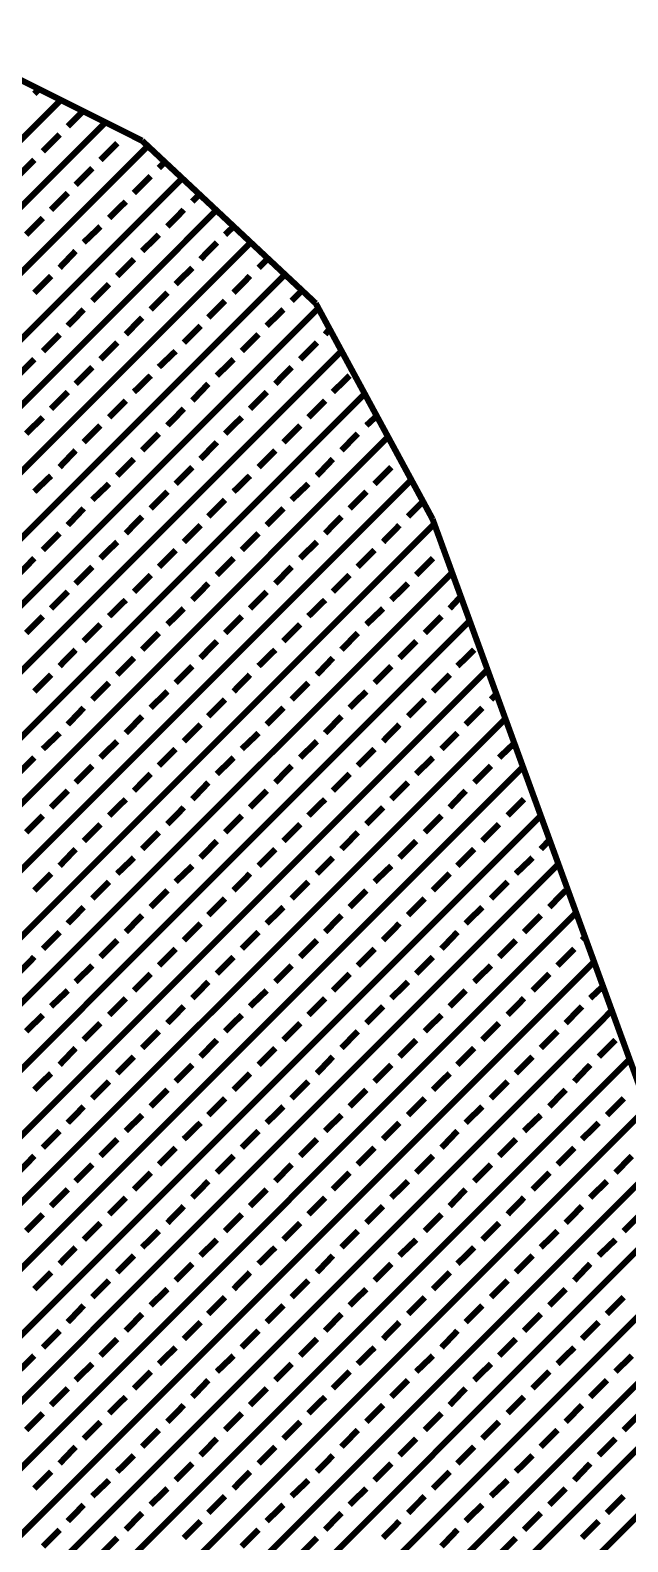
# Model space of a CAD drawing. Extents: x 2 to 176, y -19 to 159.
# Drawn here: x 114.599 to 114.97, y 120.613 to 121.553 of the extents above; entities that cross this region are included whole.
import ezdxf

# ---------------------------------------------------------------- set-up
doc = ezdxf.new("R2010")
doc.units = 0
doc.layers.add('BG_SILKSCREEN_TOP', color=7, linetype='CONTINUOUS')

msp = doc.modelspace()

# ---------------------------------------------------------------- linework, layer by layer
at = {"layer": 'BG_SILKSCREEN_TOP', "const_width": 0.00381}
for points in [[(114.6683, 121.483882), (114.53495, 121.550684)], [(114.601244, 121.513092), (114.604292, 121.51614)], [(113.946686, 120.838214), (114.618008, 121.509536)], [(114.622072, 121.492772), (114.631724, 121.502424)], [(113.958878, 120.809004), (114.64544, 121.495312)], [(114.606578, 121.477278), (114.616992, 121.487692)], [(114.65814, 121.487692), (114.659156, 121.488708)], [(113.970816, 120.77954), (114.67211, 121.480834)], [(114.642392, 121.471944), (114.652806, 121.482358)], [(114.77625, 121.38279), (114.6683, 121.483882)], [(114.591084, 121.461784), (114.601244, 121.471944)], [(114.678714, 121.466864), (114.682524, 121.470674)], [(113.9825, 120.750076), (114.693192, 121.460514)], [(114.626898, 121.45645), (114.637312, 121.466864)], [(114.66322, 121.45137), (114.673634, 121.461784)], [(114.611658, 121.440956), (114.622072, 121.45137)], [(114.699542, 121.446036), (114.70386, 121.450608)], [(113.994438, 120.720612), (114.714274, 121.440448)], [(114.647726, 121.435876), (114.65814, 121.446036)], [(114.684048, 121.430542), (114.694208, 121.440956)], [(114.596164, 121.425462), (114.606578, 121.435876)], [(114.631978, 121.420636), (114.642392, 121.430542)], [(114.719862, 121.425462), (114.725196, 121.430542)], [(114.006376, 120.691402), (114.735864, 121.420636)], [(114.6683, 121.415302), (114.678714, 121.425462)], [(114.704622, 121.410222), (114.714782, 121.420636)], [(114.616992, 121.404888), (114.626898, 121.415302)], [(114.652806, 121.399808), (114.66322, 121.410222)], [(114.689128, 121.394728), (114.699542, 121.404888)], [(114.74069, 121.404888), (114.746532, 121.410476)], [(114.01806, 120.661684), (114.756946, 121.40057)], [(114.601244, 121.389394), (114.611658, 121.399808)], [(114.637312, 121.384314), (114.647726, 121.394728)], [(114.725196, 121.389394), (114.735356, 121.399808)], [(114.673634, 121.37898), (114.684048, 121.389394)], [(114.709448, 121.3739), (114.719862, 121.384314)], [(114.761264, 121.384314), (114.767614, 121.390664)], [(114.848894, 121.248678), (114.77625, 121.38279)], [(114.030506, 120.632474), (114.777774, 121.379742)], [(114.622072, 121.36882), (114.631978, 121.37898)], [(114.65814, 121.363486), (114.6683, 121.3739)], [(114.74577, 121.36882), (114.756184, 121.37898)], [(114.694208, 121.358406), (114.704622, 121.36882)], [(114.782092, 121.363486), (114.784632, 121.366534)], [(114.606578, 121.353072), (114.616992, 121.363486)], [(114.642392, 121.347992), (114.652806, 121.358406)], [(114.730276, 121.353072), (114.74069, 121.363486)], [(114.766598, 121.347992), (114.777012, 121.358406)], [(114.04219, 120.603264), (114.792252, 121.353072)], [(114.591084, 121.337832), (114.601244, 121.347992)], [(114.678714, 121.343166), (114.689128, 121.353072)], [(114.714782, 121.337832), (114.725196, 121.347992)], [(114.626898, 121.332752), (114.637312, 121.343166)], [(114.66322, 121.327672), (114.673634, 121.337832)], [(114.751104, 121.332752), (114.761264, 121.343166)], [(114.786918, 121.327672), (114.797332, 121.337832)], [(114.054128, 120.573546), (114.806476, 121.326402)], [(114.611658, 121.317258), (114.622072, 121.327672)], [(114.699542, 121.322338), (114.709448, 121.332752)], [(114.735356, 121.317258), (114.74577, 121.327672)], [(114.647726, 121.311924), (114.65814, 121.322338)], [(114.684048, 121.306844), (114.694208, 121.317258)], [(114.771678, 121.311924), (114.782092, 121.322338)], [(114.596164, 121.301764), (114.606578, 121.311924)], [(114.719862, 121.301764), (114.730276, 121.311924)], [(114.807746, 121.306844), (114.814096, 121.312686)], [(114.066066, 120.544336), (114.820954, 121.299478)], [(114.631978, 121.29643), (114.642392, 121.306844)], [(114.6683, 121.29135), (114.678714, 121.301764)], [(114.756184, 121.29643), (114.766598, 121.306844)], [(114.792252, 121.29135), (114.802412, 121.301764)], [(114.616992, 121.280936), (114.626898, 121.29135)], [(114.704622, 121.286016), (114.714782, 121.29643)], [(114.74069, 121.280936), (114.751104, 121.29135)], [(114.652806, 121.275602), (114.66322, 121.286016)], [(114.689128, 121.270522), (114.699542, 121.280936)], [(114.777012, 121.275602), (114.786918, 121.286016)], [(114.812826, 121.270522), (114.82324, 121.280936)], [(114.07775, 120.515126), (114.835432, 121.272808)], [(114.601244, 121.265696), (114.611658, 121.275602)], [(114.637312, 121.260616), (114.647726, 121.270522)], [(114.725196, 121.265696), (114.735356, 121.275602)], [(114.761264, 121.260616), (114.771678, 121.270522)], [(114.673634, 121.255282), (114.684048, 121.265696)], [(114.709448, 121.250202), (114.719862, 121.260616)], [(114.797332, 121.255282), (114.807746, 121.265696)], [(114.622072, 121.244868), (114.631978, 121.255282)], [(114.74577, 121.244868), (114.756184, 121.255282)], [(114.833654, 121.250202), (114.842798, 121.259346)], [(114.089688, 120.485408), (114.84991, 121.24563)], [(114.65814, 121.239788), (114.6683, 121.250202)], [(114.694208, 121.234454), (114.704622, 121.244868)], [(114.782092, 121.239788), (114.792252, 121.250202)], [(114.81816, 121.234454), (114.82832, 121.244868)], [(115.516406, 119.419116), (114.848894, 121.248678)], [(114.606578, 121.229374), (114.616992, 121.239788)], [(114.642392, 121.224294), (114.652806, 121.234454)], [(114.730276, 121.229374), (114.74069, 121.239788)], [(114.766598, 121.224294), (114.777012, 121.234454)], [(114.591084, 121.21388), (114.601244, 121.224294)], [(114.678714, 121.21896), (114.689128, 121.229374)], [(114.714782, 121.21388), (114.725196, 121.224294)], [(114.802412, 121.21896), (114.812826, 121.229374)], [(114.838734, 121.21388), (114.849148, 121.224294)], [(114.854482, 121.229374), (114.855498, 121.23039)], [(114.101626, 120.456198), (114.861086, 121.215404)], [(114.626898, 121.208546), (114.637312, 121.21896)], [(114.66322, 121.203466), (114.673634, 121.21388)], [(114.751104, 121.208546), (114.761264, 121.21896)], [(114.786918, 121.203466), (114.797332, 121.21388)], [(114.699542, 121.198386), (114.709448, 121.208546)], [(114.82324, 121.198386), (114.833654, 121.208546)], [(114.611658, 121.193052), (114.622072, 121.203466)], [(114.647726, 121.188226), (114.65814, 121.198386)], [(114.735356, 121.193052), (114.74577, 121.203466)], [(114.771678, 121.188226), (114.782092, 121.198386)], [(114.859562, 121.193052), (114.866166, 121.200164)], [(114.596164, 121.177812), (114.606578, 121.188226)], [(114.684048, 121.183146), (114.694208, 121.193052)], [(114.719862, 121.177812), (114.730276, 121.188226)], [(114.807746, 121.183146), (114.81816, 121.193052)], [(114.844068, 121.177812), (114.854482, 121.188226)], [(114.113818, 120.426988), (114.871754, 121.185178)], [(114.631978, 121.172732), (114.642392, 121.183146)], [(114.6683, 121.167398), (114.678714, 121.177812)], [(114.756184, 121.172732), (114.766598, 121.183146)], [(114.792252, 121.167398), (114.802412, 121.177812)], [(114.616992, 121.157238), (114.626898, 121.167398)], [(114.704622, 121.162318), (114.714782, 121.172732)], [(114.74069, 121.157238), (114.751104, 121.167398)], [(114.82832, 121.162318), (114.838734, 121.172732)], [(114.864388, 121.157238), (114.874802, 121.167398)], [(114.652806, 121.151904), (114.66322, 121.162318)], [(114.689128, 121.146824), (114.699542, 121.157238)], [(114.777012, 121.151904), (114.786918, 121.162318)], [(114.812826, 121.146824), (114.82324, 121.157238)], [(114.125502, 120.397524), (114.88293, 121.154952)], [(114.601244, 121.14149), (114.611658, 121.151904)], [(114.725196, 121.14149), (114.735356, 121.151904)], [(114.849148, 121.14149), (114.859562, 121.151904)], [(114.637312, 121.13641), (114.647726, 121.146824)], [(114.673634, 121.13133), (114.684048, 121.14149)], [(114.761264, 121.13641), (114.771678, 121.146824)], [(114.797332, 121.13133), (114.807746, 121.14149)], [(114.885216, 121.13641), (114.888518, 121.139712)], [(114.622072, 121.120916), (114.631978, 121.13133)], [(114.709448, 121.125996), (114.719862, 121.13641)], [(114.74577, 121.120916), (114.756184, 121.13133)], [(114.833654, 121.125996), (114.844068, 121.13641)], [(114.869468, 121.120916), (114.879882, 121.13133)], [(114.13744, 120.36806), (114.894106, 121.124472)], [(114.65814, 121.115582), (114.6683, 121.125996)], [(114.694208, 121.110502), (114.704622, 121.120916)], [(114.782092, 121.115582), (114.792252, 121.125996)], [(114.81816, 121.110502), (114.82832, 121.120916)], [(114.606578, 121.105676), (114.616992, 121.115582)], [(114.642392, 121.100342), (114.652806, 121.110502)], [(114.730276, 121.105676), (114.74069, 121.115582)], [(114.766598, 121.100342), (114.777012, 121.110502)], [(114.854482, 121.105676), (114.864388, 121.115582)], [(114.678714, 121.095262), (114.689128, 121.105676)], [(114.802412, 121.095262), (114.812826, 121.105676)], [(114.890296, 121.100342), (114.899694, 121.109232)], [(114.149378, 120.33885), (114.905028, 121.0945)], [(114.591084, 121.090182), (114.601244, 121.100342)], [(114.626898, 121.084848), (114.637312, 121.095262)], [(114.714782, 121.090182), (114.725196, 121.100342)], [(114.751104, 121.084848), (114.761264, 121.095262)], [(114.838734, 121.090182), (114.849148, 121.100342)], [(114.874802, 121.084848), (114.885216, 121.095262)], [(114.66322, 121.079768), (114.673634, 121.090182)], [(114.699542, 121.074434), (114.709448, 121.084848)], [(114.786918, 121.079768), (114.797332, 121.090182)], [(114.82324, 121.074434), (114.833654, 121.084848)], [(114.611658, 121.069354), (114.622072, 121.079768)], [(114.647726, 121.064274), (114.65814, 121.074434)], [(114.735356, 121.069354), (114.74577, 121.079768)], [(114.771678, 121.064274), (114.782092, 121.074434)], [(114.859562, 121.069354), (114.869468, 121.079768)], [(114.89563, 121.064274), (114.90579, 121.074434)], [(114.161316, 120.309386), (114.916204, 121.064274)], [(114.596164, 121.05386), (114.606578, 121.064274)], [(114.684048, 121.05894), (114.694208, 121.069354)], [(114.719862, 121.05386), (114.730276, 121.064274)], [(114.807746, 121.05894), (114.81816, 121.069354)], [(114.844068, 121.05386), (114.854482, 121.064274)], [(114.631978, 121.048526), (114.642392, 121.05894)], [(114.6683, 121.043446), (114.678714, 121.05386)], [(114.756184, 121.048526), (114.766598, 121.05894)], [(114.792252, 121.043446), (114.802412, 121.05386)], [(114.879882, 121.048526), (114.890296, 121.05894)], [(114.704622, 121.038112), (114.714782, 121.048526)], [(114.82832, 121.038112), (114.838734, 121.048526)], [(114.916204, 121.043446), (114.921538, 121.049034)], [(114.616992, 121.033032), (114.626898, 121.043446)], [(114.652806, 121.028206), (114.66322, 121.038112)], [(114.74069, 121.033032), (114.751104, 121.043446)], [(114.777012, 121.028206), (114.786918, 121.038112)], [(114.864388, 121.033032), (114.874802, 121.043446)], [(114.90071, 121.028206), (114.911124, 121.038112)], [(114.173, 120.279922), (114.926872, 121.033794)], [(114.601244, 121.017792), (114.611658, 121.028206)], [(114.689128, 121.023126), (114.699542, 121.033032)], [(114.725196, 121.017792), (114.735356, 121.028206)], [(114.812826, 121.023126), (114.82324, 121.033032)], [(114.849148, 121.017792), (114.859562, 121.028206)], [(114.637312, 121.012712), (114.647726, 121.023126)], [(114.673634, 121.007378), (114.684048, 121.017792)], [(114.761264, 121.012712), (114.771678, 121.023126)], [(114.797332, 121.007378), (114.807746, 121.017792)], [(114.885216, 121.012712), (114.89563, 121.023126)], [(114.921538, 121.007378), (114.931698, 121.017792)], [(114.622072, 120.997218), (114.631978, 121.007378)], [(114.709448, 121.002298), (114.719862, 121.012712)], [(114.74577, 120.997218), (114.756184, 121.007378)], [(114.833654, 121.002298), (114.844068, 121.012712)], [(114.869468, 120.997218), (114.879882, 121.007378)], [(114.185192, 120.250458), (114.938048, 121.003822)], [(114.65814, 120.991884), (114.6683, 121.002298)], [(114.782092, 120.991884), (114.792252, 121.002298)], [(114.90579, 120.991884), (114.916204, 121.002298)], [(114.606578, 120.98147), (114.616992, 120.991884)], [(114.694208, 120.986804), (114.704622, 120.997218)], [(114.730276, 120.98147), (114.74069, 120.991884)], [(114.81816, 120.986804), (114.82832, 120.997218)], [(114.854482, 120.98147), (114.864388, 120.991884)], [(114.941858, 120.986804), (114.943636, 120.988582)], [(114.642392, 120.97639), (114.652806, 120.986804)], [(114.678714, 120.971056), (114.689128, 120.98147)], [(114.766598, 120.97639), (114.777012, 120.986804)], [(114.802412, 120.971056), (114.812826, 120.98147)], [(114.890296, 120.97639), (114.90071, 120.986804)], [(114.926618, 120.971056), (114.937032, 120.98147)], [(114.19713, 120.221248), (114.949224, 120.973342)], [(114.591084, 120.965976), (114.601244, 120.97639)], [(114.626898, 120.960896), (114.637312, 120.971056)], [(114.714782, 120.965976), (114.725196, 120.97639)], [(114.751104, 120.960896), (114.761264, 120.971056)], [(114.838734, 120.965976), (114.849148, 120.97639)], [(114.874802, 120.960896), (114.885216, 120.971056)], [(114.66322, 120.955562), (114.673634, 120.965976)], [(114.699542, 120.950736), (114.709448, 120.960896)], [(114.786918, 120.955562), (114.797332, 120.965976)], [(114.82324, 120.950736), (114.833654, 120.960896)], [(114.911124, 120.955562), (114.921538, 120.965976)], [(114.611658, 120.945656), (114.622072, 120.955562)], [(114.647726, 120.940322), (114.65814, 120.950736)], [(114.735356, 120.945656), (114.74577, 120.955562)], [(114.771678, 120.940322), (114.782092, 120.950736)], [(114.859562, 120.945656), (114.869468, 120.955562)], [(114.89563, 120.940322), (114.90579, 120.950736)], [(114.946938, 120.950736), (114.954812, 120.958102)], [(114.209068, 120.19153), (114.9604, 120.943116)], [(114.684048, 120.935242), (114.694208, 120.945656)], [(114.807746, 120.935242), (114.81816, 120.945656)], [(114.931698, 120.935242), (114.941858, 120.945656)], [(114.596164, 120.930162), (114.606578, 120.940322)], [(114.631978, 120.924828), (114.642392, 120.935242)], [(114.719862, 120.930162), (114.730276, 120.940322)], [(114.756184, 120.924828), (114.766598, 120.935242)], [(114.844068, 120.930162), (114.854482, 120.940322)], [(114.879882, 120.924828), (114.890296, 120.935242)], [(114.6683, 120.919748), (114.678714, 120.930162)], [(114.704622, 120.914414), (114.714782, 120.924828)], [(114.792252, 120.919748), (114.802412, 120.930162)], [(114.82832, 120.914414), (114.838734, 120.924828)], [(114.916204, 120.919748), (114.926618, 120.930162)], [(114.952272, 120.914414), (114.962686, 120.924828)], [(114.220752, 120.16232), (114.971576, 120.91289)], [(114.616992, 120.909334), (114.626898, 120.919748)], [(114.652806, 120.904), (114.66322, 120.914414)], [(114.74069, 120.909334), (114.751104, 120.919748)], [(114.777012, 120.904), (114.786918, 120.914414)], [(114.864388, 120.909334), (114.874802, 120.919748)], [(114.90071, 120.904), (114.911124, 120.914414)], [(114.601244, 120.89384), (114.611658, 120.904)], [(114.689128, 120.89892), (114.699542, 120.909334)], [(114.725196, 120.89384), (114.735356, 120.904)], [(114.812826, 120.89892), (114.82324, 120.909334)], [(114.849148, 120.89384), (114.859562, 120.904)], [(114.937032, 120.89892), (114.946938, 120.909334)], [(114.637312, 120.888506), (114.647726, 120.89892)], [(114.761264, 120.888506), (114.771678, 120.89892)], [(114.885216, 120.888506), (114.89563, 120.89892)], [(114.673634, 120.883426), (114.684048, 120.89384)], [(114.709448, 120.878092), (114.719862, 120.888506)], [(114.797332, 120.883426), (114.807746, 120.89384)], [(114.833654, 120.878092), (114.844068, 120.888506)], [(114.921538, 120.883426), (114.931698, 120.89384)], [(114.957352, 120.878092), (114.967766, 120.888506)], [(114.23269, 120.13311), (114.982244, 120.882664)], [(114.622072, 120.873266), (114.631978, 120.883426)], [(114.65814, 120.868186), (114.6683, 120.878092)], [(114.74577, 120.873266), (114.756184, 120.883426)], [(114.782092, 120.868186), (114.792252, 120.878092)], [(114.869468, 120.873266), (114.879882, 120.883426)], [(114.90579, 120.868186), (114.916204, 120.878092)], [(114.606578, 120.857772), (114.616992, 120.868186)], [(114.694208, 120.863106), (114.704622, 120.873266)], [(114.730276, 120.857772), (114.74069, 120.868186)], [(114.81816, 120.863106), (114.82832, 120.873266)], [(114.854482, 120.857772), (114.864388, 120.868186)], [(114.941858, 120.863106), (114.952272, 120.873266)], [(114.642392, 120.852692), (114.652806, 120.863106)], [(114.678714, 120.847358), (114.689128, 120.857772)], [(114.766598, 120.852692), (114.777012, 120.863106)], [(114.802412, 120.847358), (114.812826, 120.857772)], [(114.890296, 120.852692), (114.90071, 120.863106)], [(114.926618, 120.847358), (114.937032, 120.857772)], [(114.244628, 120.103392), (114.99342, 120.852184)], [(114.591084, 120.842278), (114.601244, 120.852692)], [(114.626898, 120.836944), (114.637312, 120.847358)], [(114.714782, 120.842278), (114.725196, 120.852692)], [(114.751104, 120.836944), (114.761264, 120.847358)], [(114.838734, 120.842278), (114.849148, 120.852692)], [(114.874802, 120.836944), (114.885216, 120.847358)], [(114.962686, 120.842278), (114.972846, 120.852692)], [(114.66322, 120.831864), (114.673634, 120.842278)], [(114.786918, 120.831864), (114.797332, 120.842278)], [(114.911124, 120.831864), (114.921538, 120.842278)], [(114.611658, 120.82145), (114.622072, 120.831864)], [(114.699542, 120.826784), (114.709448, 120.836944)], [(114.735356, 120.82145), (114.74577, 120.831864)], [(114.82324, 120.826784), (114.833654, 120.836944)], [(114.859562, 120.82145), (114.869468, 120.831864)], [(114.946938, 120.826784), (114.957352, 120.836944)], [(114.25682, 120.074182), (115.004342, 120.822212)], [(114.647726, 120.81637), (114.65814, 120.826784)], [(114.684048, 120.811036), (114.694208, 120.82145)], [(114.771678, 120.81637), (114.782092, 120.826784)], [(114.807746, 120.811036), (114.81816, 120.82145)], [(114.89563, 120.81637), (114.90579, 120.826784)], [(114.931698, 120.811036), (114.941858, 120.82145)], [(114.596164, 120.805956), (114.606578, 120.81637)], [(114.631978, 120.800622), (114.642392, 120.811036)], [(114.719862, 120.805956), (114.730276, 120.81637)], [(114.756184, 120.800622), (114.766598, 120.811036)], [(114.844068, 120.805956), (114.854482, 120.81637)], [(114.879882, 120.800622), (114.890296, 120.811036)], [(114.967766, 120.805956), (114.97818, 120.81637)], [(114.6683, 120.795796), (114.678714, 120.805956)], [(114.704622, 120.790716), (114.714782, 120.800622)], [(114.792252, 120.795796), (114.802412, 120.805956)], [(114.82832, 120.790716), (114.838734, 120.800622)], [(114.916204, 120.795796), (114.926618, 120.805956)], [(114.952272, 120.790716), (114.962686, 120.800622)], [(114.268758, 120.044972), (115.015518, 120.791732)], [(114.616992, 120.785636), (114.626898, 120.795796)], [(114.652806, 120.780302), (114.66322, 120.790716)], [(114.74069, 120.785636), (114.751104, 120.795796)], [(114.777012, 120.780302), (114.786918, 120.790716)], [(114.864388, 120.785636), (114.874802, 120.795796)], [(114.90071, 120.780302), (114.911124, 120.790716)], [(114.689128, 120.775222), (114.699542, 120.785636)], [(114.812826, 120.775222), (114.82324, 120.785636)], [(114.937032, 120.775222), (114.946938, 120.785636)], [(114.601244, 120.769888), (114.611658, 120.780302)], [(114.637312, 120.764808), (114.647726, 120.775222)], [(114.725196, 120.769888), (114.735356, 120.780302)], [(114.761264, 120.764808), (114.771678, 120.775222)], [(114.849148, 120.769888), (114.859562, 120.780302)], [(114.885216, 120.764808), (114.89563, 120.775222)], [(114.673634, 120.759728), (114.684048, 120.769888)], [(114.709448, 120.754394), (114.719862, 120.764808)], [(114.797332, 120.759728), (114.807746, 120.769888)], [(114.833654, 120.754394), (114.844068, 120.764808)], [(114.921538, 120.759728), (114.931698, 120.769888)], [(114.957352, 120.754394), (114.967766, 120.764808)], [(114.280442, 120.015254), (115.026694, 120.761506)], [(114.622072, 120.749314), (114.631978, 120.759728)], [(114.65814, 120.74398), (114.6683, 120.754394)], [(114.74577, 120.749314), (114.756184, 120.759728)], [(114.782092, 120.74398), (114.792252, 120.754394)], [(114.869468, 120.749314), (114.879882, 120.759728)], [(114.90579, 120.74398), (114.916204, 120.754394)], [(114.606578, 120.733566), (114.616992, 120.74398)], [(114.694208, 120.7389), (114.704622, 120.749314)], [(114.730276, 120.733566), (114.74069, 120.74398)], [(114.81816, 120.7389), (114.82832, 120.749314)], [(114.854482, 120.733566), (114.864388, 120.74398)], [(114.941858, 120.7389), (114.952272, 120.749314)], [(114.642392, 120.728486), (114.652806, 120.7389)], [(114.766598, 120.728486), (114.777012, 120.7389)], [(114.890296, 120.728486), (114.90071, 120.7389)], [(114.29238, 119.986044), (115.037362, 120.731534)], [(114.591084, 120.71858), (114.601244, 120.728486)], [(114.678714, 120.723406), (114.689128, 120.733566)], [(114.714782, 120.71858), (114.725196, 120.728486)], [(114.802412, 120.723406), (114.812826, 120.733566)], [(114.838734, 120.71858), (114.849148, 120.728486)], [(114.926618, 120.723406), (114.937032, 120.733566)], [(114.962686, 120.71858), (114.972846, 120.728486)], [(114.626898, 120.713246), (114.637312, 120.723406)], [(114.66322, 120.708166), (114.673634, 120.71858)], [(114.751104, 120.713246), (114.761264, 120.723406)], [(114.786918, 120.708166), (114.797332, 120.71858)], [(114.874802, 120.713246), (114.885216, 120.723406)], [(114.911124, 120.708166), (114.921538, 120.71858)], [(114.611658, 120.697752), (114.622072, 120.708166)], [(114.699542, 120.702832), (114.709448, 120.713246)], [(114.735356, 120.697752), (114.74577, 120.708166)], [(114.82324, 120.702832), (114.833654, 120.713246)], [(114.859562, 120.697752), (114.869468, 120.708166)], [(114.946938, 120.702832), (114.957352, 120.713246)], [(114.304318, 119.956834), (115.048538, 120.701054)], [(114.647726, 120.692672), (114.65814, 120.702832)], [(114.684048, 120.687338), (114.694208, 120.697752)], [(114.771678, 120.692672), (114.782092, 120.702832)], [(114.807746, 120.687338), (114.81816, 120.697752)], [(114.89563, 120.692672), (114.90579, 120.702832)], [(114.931698, 120.687338), (114.941858, 120.697752)], [(114.596164, 120.682258), (114.606578, 120.692672)], [(114.631978, 120.676924), (114.642392, 120.687338)], [(114.719862, 120.682258), (114.730276, 120.692672)], [(114.756184, 120.676924), (114.766598, 120.687338)], [(114.844068, 120.682258), (114.854482, 120.692672)], [(114.879882, 120.676924), (114.890296, 120.687338)], [(114.967766, 120.682258), (114.97818, 120.692672)], [(114.6683, 120.671844), (114.678714, 120.682258)], [(114.792252, 120.671844), (114.802412, 120.682258)], [(114.916204, 120.671844), (114.926618, 120.682258)], [(114.616992, 120.66143), (114.626898, 120.671844)], [(114.704622, 120.66651), (114.714782, 120.676924)], [(114.74069, 120.66143), (114.751104, 120.671844)], [(114.82832, 120.66651), (114.838734, 120.676924)], [(114.864388, 120.66143), (114.874802, 120.671844)], [(114.952272, 120.66651), (114.962686, 120.676924)], [(114.652806, 120.65635), (114.66322, 120.66651)], [(114.689128, 120.651016), (114.699542, 120.66143)], [(114.777012, 120.65635), (114.786918, 120.66651)], [(114.812826, 120.651016), (114.82324, 120.66143)], [(114.90071, 120.65635), (114.911124, 120.66651)], [(114.937032, 120.651016), (114.946938, 120.66143)], [(114.601244, 120.645936), (114.611658, 120.65635)], [(114.637312, 120.64111), (114.647726, 120.651016)], [(114.725196, 120.645936), (114.735356, 120.65635)], [(114.761264, 120.64111), (114.771678, 120.651016)], [(114.849148, 120.645936), (114.859562, 120.65635)], [(114.885216, 120.64111), (114.89563, 120.651016)], [(114.673634, 120.635776), (114.684048, 120.645936)], [(114.709448, 120.630696), (114.719862, 120.64111)], [(114.797332, 120.635776), (114.807746, 120.645936)], [(114.833654, 120.630696), (114.844068, 120.64111)], [(114.921538, 120.635776), (114.931698, 120.645936)], [(114.957352, 120.630696), (114.967766, 120.64111)], [(114.622072, 120.625616), (114.631978, 120.635776)], [(114.74577, 120.625616), (114.756184, 120.635776)], [(114.869468, 120.625616), (114.879882, 120.635776)], [(114.65814, 120.620282), (114.6683, 120.630696)], [(114.694208, 120.615202), (114.704622, 120.625616)], [(114.782092, 120.620282), (114.792252, 120.630696)], [(114.81816, 120.615202), (114.82832, 120.625616)], [(114.90579, 120.620282), (114.916204, 120.630696)], [(114.941858, 120.615202), (114.952272, 120.625616)], [(114.606578, 120.609868), (114.616992, 120.620282)], [(114.642392, 120.604788), (114.652806, 120.615202)], [(114.730276, 120.609868), (114.74069, 120.620282)], [(114.766598, 120.604788), (114.777012, 120.615202)], [(114.854482, 120.609868), (114.864388, 120.620282)], [(114.890296, 120.604788), (114.90071, 120.615202)]]:
    msp.add_lwpolyline(points, dxfattribs=at)

doc.saveas('drawing.dxf')
